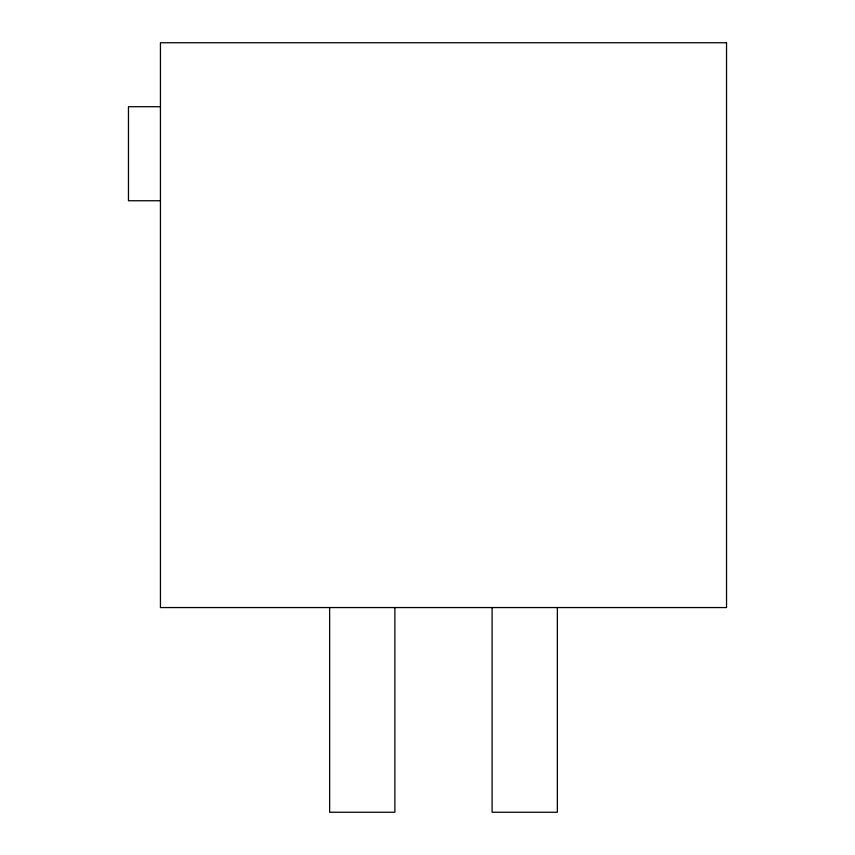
<?xml version="1.0" encoding="UTF-8"?>
<svg xmlns="http://www.w3.org/2000/svg" width="855" height="855" viewBox="0 0 855 855"><rect width="100%" height="100%" fill="white"/><g stroke="black" fill="none" stroke-linecap="round" stroke-linejoin="round"><path stroke-width="1.28" d="M160.441 106.715L128.464 106.715L128.464 200.743L160.441 200.743M557.353 607.563L557.353 812.25L492.106 812.25L492.106 607.563M394.882 607.563L394.882 812.25L329.635 812.25L329.635 607.563M726.536 42.75L160.441 42.75L160.441 607.563L726.536 607.563L726.536 42.75"/></g></svg>
